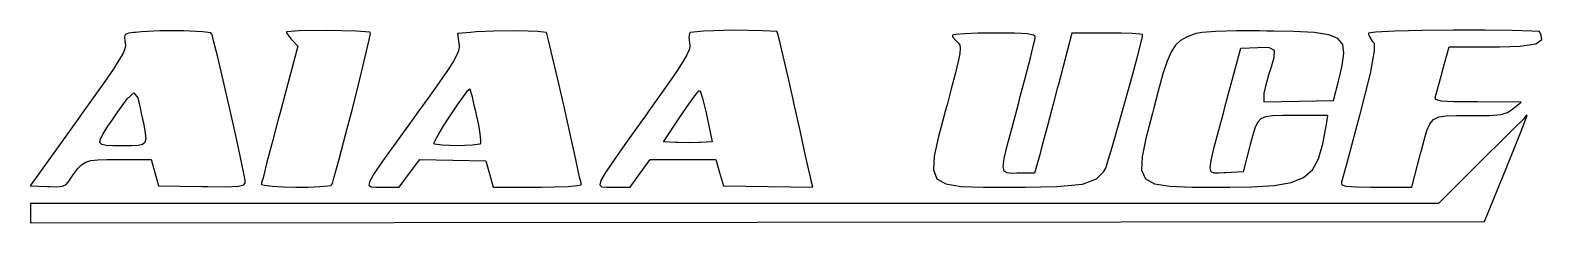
# Model space of a CAD drawing. Extents: x 0.05 to 4.14, y 0.12 to 0.64.
import ezdxf

# ---------------------------------------------------------------- set-up
doc = ezdxf.new("R2010")
doc.units = 0
doc.layers.get('0').update_dxf_attribs({"linetype": 'CONTINUOUS'})

msp = doc.modelspace()

# ---------------------------------------------------------------- linework, layer by layer
at = {"color": 0}
for points in [[(0.335938, 0.632921), (0.331272, 0.632542), (0.317383, 0.63086), (0.308268, 0.627333), (0.306044, 0.619846), (0.307454, 0.609429), (0.308106, 0.605957), (0.308485, 0.60395), (0.308757, 0.597657), (0.306967, 0.587944), (0.301594, 0.575142), (0.291558, 0.557292), (0.275663, 0.532715), (0.252929, 0.499511), (0.222114, 0.455838), (0.192165, 0.4139), (0.182183, 0.399957), (0.051704, 0.21799), (0.098416, 0.215712), (0.104655, 0.21544), (0.123589, 0.215061), (0.139214, 0.216635), (0.148872, 0.221408), (0.154676, 0.227919), (0.15625, 0.230306), (0.159451, 0.235189), (0.169271, 0.249783), (0.180067, 0.264324), (0.190375, 0.27474), (0.201768, 0.281629), (0.215821, 0.285807), (0.234213, 0.287869), (0.258518, 0.288629), (0.282443, 0.288683), (0.290419, 0.288683), (0.378581, 0.288683), (0.388564, 0.253364), (0.398546, 0.21799), (0.515517, 0.215983), (0.531412, 0.215712), (0.57921, 0.215224), (0.614367, 0.216308), (0.629286, 0.219997), (0.632433, 0.225369), (0.632433, 0.227106), (0.632433, 0.233018), (0.628797, 0.250814), (0.619249, 0.298557), (0.605578, 0.362196), (0.589681, 0.433376), (0.573406, 0.503961), (0.558649, 0.565593), (0.54731, 0.610026), (0.543132, 0.626682), (0.541233, 0.629069), (0.539442, 0.631347), (0.51774, 0.634549), (0.466906, 0.637207), (0.40191, 0.636719), (0.352376, 0.634386), (0.335938, 0.632921)], [(0.744032, 0.633301), (0.744032, 0.631239), (0.748535, 0.624892), (0.757324, 0.61404), (0.759494, 0.611763), (0.774903, 0.595378), (0.725965, 0.412651), (0.721192, 0.394803), (0.706976, 0.341146), (0.691407, 0.281358), (0.680935, 0.239583), (0.677083, 0.226508), (0.677083, 0.222114), (0.677083, 0.221354), (0.68495, 0.218967), (0.705783, 0.216581), (0.735297, 0.215007), (0.769368, 0.214247), (0.803657, 0.214356), (0.834039, 0.21544), (0.856174, 0.217393), (0.864963, 0.21875), (0.865994, 0.220378), (0.868272, 0.224121), (0.873264, 0.242133), (0.886774, 0.290093), (0.904189, 0.355414), (0.923232, 0.429199), (0.941678, 0.502604), (0.957249, 0.566678), (0.967665, 0.612576), (0.971625, 0.629883), (0.970703, 0.631401), (0.969456, 0.63341), (0.933214, 0.636176), (0.855524, 0.638292), (0.778754, 0.637478), (0.744032, 0.634386), (0.744032, 0.633301)], [(1.24148, 0.632975), (1.20687, 0.630208), (1.21034, 0.602701), (1.21061, 0.600424), (1.21083, 0.593317), (1.20909, 0.583225), (1.20405, 0.570529), (1.19439, 0.553168), (1.17904, 0.529297), (1.15679, 0.497017), (1.12641, 0.454264), (1.09668, 0.412924), (1.08681, 0.399143), (1.07476, 0.382542), (1.03863, 0.332628), (1.00385, 0.284179), (0.981174, 0.250976), (0.969239, 0.230197), (0.966906, 0.219021), (0.972765, 0.214518), (0.985678, 0.213921), (0.999675, 0.214301), (1.00434, 0.214301), (1.04883, 0.214301), (1.07677, 0.251682), (1.10471, 0.289117), (1.28299, 0.284993), (1.29297, 0.249621), (1.30295, 0.214301), (1.42156, 0.214301), (1.43306, 0.214301), (1.46761, 0.214789), (1.50532, 0.216146), (1.53082, 0.218099), (1.54021, 0.219889), (1.54021, 0.220432), (1.54021, 0.22564), (1.53635, 0.241265), (1.52621, 0.288738), (1.51178, 0.353896), (1.49517, 0.427735), (1.47831, 0.501411), (1.46326, 0.565864), (1.45215, 0.612142), (1.44797, 0.629557), (1.44694, 0.631293), (1.4459, 0.632975), (1.42372, 0.635254), (1.37109, 0.636936), (1.30496, 0.636231), (1.25727, 0.634224), (1.24148, 0.632975)], [(1.83399, 0.630751), (1.83333, 0.629719), (1.83197, 0.619194), (1.83322, 0.605035), (1.83388, 0.602106), (1.83425, 0.600369), (1.83431, 0.594726), (1.83219, 0.58534), (1.8265, 0.572537), (1.8164, 0.554904), (1.80106, 0.531033), (1.77951, 0.499403), (1.75097, 0.458658), (1.72364, 0.420139), (1.71451, 0.407281), (1.70226, 0.390082), (1.66536, 0.338542), (1.62983, 0.288303), (1.60644, 0.253743), (1.59403, 0.231879), (1.59131, 0.219889), (1.5969, 0.214899), (1.60954, 0.213976), (1.62338, 0.214301), (1.62804, 0.214301), (1.67285, 0.214301), (1.70014, 0.251465), (1.72749, 0.288683), (1.90429, 0.288683), (1.91461, 0.253364), (1.92492, 0.21799), (2.0459, 0.215983), (2.16689, 0.213921), (2.16265, 0.230849), (2.16206, 0.233182), (2.15771, 0.252387), (2.14735, 0.298503), (2.13308, 0.362468), (2.12061, 0.418728), (2.11649, 0.437446), (2.11236, 0.456), (2.09987, 0.511556), (2.08583, 0.573079), (2.07568, 0.615614), (2.0715, 0.631999), (2.07107, 0.632758), (2.06972, 0.634983), (2.0325, 0.637424), (1.95253, 0.6384), (1.87256, 0.636068), (1.83535, 0.632975), (1.83399, 0.630751)], [(2.54465, 0.624403), (2.54465, 0.620497), (2.55425, 0.609918), (2.55583, 0.608615), (2.55713, 0.607585), (2.56087, 0.604058), (2.56413, 0.598469), (2.56521, 0.589844), (2.56381, 0.575792), (2.55946, 0.554308), (2.55192, 0.523058), (2.54081, 0.479926), (2.52946, 0.437011), (2.52572, 0.422689), (2.52094, 0.404785), (2.50672, 0.351074), (2.49485, 0.298014), (2.49251, 0.260796), (2.50222, 0.236654), (2.52642, 0.222711), (2.5676, 0.2162), (2.62819, 0.214301), (2.69015, 0.214301), (2.71083, 0.214301), (2.73975, 0.214301), (2.8265, 0.215767), (2.89535, 0.222168), (2.93343, 0.236654), (2.95199, 0.255208), (2.95671, 0.262369), (2.95871, 0.265463), (2.96338, 0.280871), (2.97592, 0.322157), (2.99229, 0.378635), (3.01036, 0.442871), (3.0281, 0.507269), (3.04335, 0.564399), (3.05399, 0.606717), (3.05806, 0.62169), (3.05806, 0.626628), (3.05806, 0.627061), (3.05051, 0.628364), (3.03, 0.629719), (2.99963, 0.630643), (2.97179, 0.630968), (2.96257, 0.630968), (2.86714, 0.630968), (2.83128, 0.495171), (2.82747, 0.480957), (2.81614, 0.438206), (2.8016, 0.383464), (2.78928, 0.337131), (2.78276, 0.312879), (2.78076, 0.305447), (2.76617, 0.251465), (2.72239, 0.251465), (2.71789, 0.251465), (2.70449, 0.251247), (2.69174, 0.252333), (2.68408, 0.257542), (2.68158, 0.269694), (2.68425, 0.291504), (2.69206, 0.325846), (2.70503, 0.375435), (2.71864, 0.426161), (2.72319, 0.443033), (2.72754, 0.459418), (2.7405, 0.508681), (2.75472, 0.563965), (2.76432, 0.60319), (2.76785, 0.616157), (2.76785, 0.620443), (2.76785, 0.621799), (2.76324, 0.625706), (2.74625, 0.628961), (2.71218, 0.630533), (2.67019, 0.630968), (2.65625, 0.630968), (2.6454, 0.630968), (2.6129, 0.630479), (2.57742, 0.629069), (2.55344, 0.626953), (2.54465, 0.625054), (2.54465, 0.624403)], [(3.19706, 0.627821), (3.19189, 0.625976), (3.17676, 0.619738), (3.16049, 0.610514), (3.14703, 0.598036), (3.13536, 0.580296), (3.1244, 0.555122), (3.11296, 0.5204), (3.09993, 0.474067), (3.08817, 0.429036), (3.08431, 0.414008), (3.07992, 0.397081), (3.06694, 0.346083), (3.05643, 0.295628), (3.05518, 0.259983), (3.06565, 0.236654), (3.09033, 0.222982), (3.13167, 0.216471), (3.19211, 0.21441), (3.25364, 0.214301), (3.27419, 0.214301), (3.29383, 0.214301), (3.35286, 0.215115), (3.41379, 0.218588), (3.45969, 0.226238), (3.49311, 0.239746), (3.51671, 0.260688), (3.53304, 0.290528), (3.54482, 0.331), (3.5524, 0.370389), (3.55458, 0.383572), (3.55849, 0.407715), (3.46912, 0.407715), (3.4605, 0.407715), (3.43474, 0.407769), (3.40913, 0.40701), (3.39057, 0.404351), (3.37756, 0.398654), (3.36833, 0.388781), (3.36128, 0.373481), (3.35471, 0.351671), (3.34896, 0.329536), (3.34706, 0.322157), (3.32958, 0.255208), (3.2831, 0.252983), (3.27843, 0.252767), (3.2646, 0.251736), (3.25136, 0.251682), (3.24337, 0.255533), (3.24056, 0.266168), (3.24294, 0.286187), (3.25043, 0.31836), (3.26297, 0.365397), (3.27621, 0.4139), (3.2806, 0.430067), (3.32383, 0.590007), (3.36951, 0.592231), (3.37717, 0.592611), (3.40022, 0.592285), (3.4139, 0.584636), (3.41303, 0.563531), (3.40369, 0.533094), (3.40028, 0.523058), (3.39822, 0.517144), (3.38976, 0.487358), (3.38542, 0.468479), (3.38542, 0.462131), (3.38542, 0.444499), (3.47982, 0.44656), (3.57422, 0.448676), (3.58757, 0.50076), (3.59028, 0.511447), (3.59776, 0.543619), (3.60221, 0.576172), (3.59896, 0.599881), (3.58589, 0.616211), (3.56087, 0.626574), (3.52197, 0.632433), (3.46707, 0.635254), (3.41237, 0.636231), (3.39415, 0.636393), (3.37358, 0.63661), (3.31201, 0.636774), (3.25537, 0.635579), (3.21886, 0.632704), (3.20226, 0.629719), (3.19706, 0.627821)], [(3.66813, 0.629665), (3.66813, 0.627171), (3.67176, 0.619521), (3.67882, 0.609158), (3.68056, 0.60726), (3.6836, 0.60395), (3.68365, 0.583171), (3.67269, 0.521322), (3.64437, 0.407497), (3.60796, 0.272299), (3.5956, 0.227322), (3.59517, 0.225749), (3.59631, 0.220269), (3.60769, 0.216363), (3.63629, 0.214681), (3.67551, 0.214301), (3.68864, 0.214301), (3.78526, 0.214301), (3.80935, 0.305447), (3.81168, 0.314399), (3.81868, 0.3412), (3.82633, 0.367512), (3.83421, 0.385742), (3.84424, 0.397461), (3.85824, 0.404081), (3.87819, 0.40701), (3.90593, 0.407715), (3.93408, 0.407661), (3.94347, 0.407661), (3.95643, 0.407715), (3.9955, 0.408203), (4.0261, 0.410482), (4.04417, 0.416015), (4.05533, 0.42334), (4.05875, 0.426107), (4.08111, 0.44439), (3.96343, 0.444661), (3.94738, 0.444715), (3.89936, 0.445204), (3.86447, 0.44694), (3.85053, 0.4509), (3.84901, 0.456435), (3.8495, 0.457954), (3.84999, 0.459744), (3.85704, 0.485189), (3.86751, 0.523981), (3.86979, 0.532389), (3.88629, 0.59375), (4.00439, 0.59375), (4.02279, 0.59375), (4.07796, 0.595486), (4.12044, 0.601508), (4.13678, 0.613499), (4.13428, 0.628743), (4.13189, 0.632813), (4.13043, 0.635308), (4.11025, 0.63596), (4.05692, 0.637912), (3.98253, 0.638781), (3.89779, 0.638672), (3.81332, 0.637642), (3.73975, 0.635742), (3.68778, 0.633083), (3.66813, 0.630533), (3.66813, 0.629665)], [(0.351942, 0.413303), (0.353515, 0.405707), (0.35829, 0.382758), (0.362468, 0.360297), (0.363769, 0.344672), (0.361436, 0.334636), (0.354764, 0.328993), (0.343044, 0.326443), (0.325629, 0.325846), (0.307726, 0.3259), (0.301758, 0.3259), (0.295247, 0.3259), (0.275825, 0.32601), (0.257053, 0.326878), (0.245281, 0.32959), (0.240072, 0.335124), (0.241319, 0.34451), (0.248643, 0.358724), (0.261828, 0.378851), (0.275879, 0.399143), (0.280599, 0.405871), (0.288846, 0.417697), (0.314019, 0.452908), (0.33214, 0.469293), (0.342339, 0.455838), (0.349718, 0.42399), (0.351942, 0.413303)], [(1.25716, 0.408854), (1.25868, 0.402072), (1.2628, 0.381511), (1.26676, 0.358074), (1.26872, 0.340983), (1.26888, 0.333822), (1.26828, 0.332844), (1.26693, 0.330675), (1.24718, 0.327908), (1.20557, 0.326064), (1.1639, 0.327419), (1.14415, 0.330024), (1.14285, 0.33214), (1.14209, 0.333333), (1.14578, 0.340386), (1.15582, 0.358344), (1.17074, 0.382704), (1.18826, 0.409939), (1.20616, 0.43674), (1.22222, 0.459581), (1.23416, 0.475151), (1.23969, 0.480035), (1.2398, 0.479926), (1.24007, 0.479656), (1.24175, 0.473742), (1.24571, 0.458225), (1.25103, 0.435872), (1.25564, 0.415636), (1.25716, 0.408854)], [(1.88015, 0.405871), (1.89458, 0.337076), (1.86247, 0.334799), (1.85801, 0.334526), (1.82997, 0.333876), (1.80149, 0.334526), (1.79693, 0.334799), (1.76351, 0.337076), (1.80914, 0.405871), (1.81358, 0.412597), (1.82726, 0.432617), (1.84293, 0.454536), (1.85449, 0.469293), (1.85878, 0.474718), (1.86025, 0.474718), (1.86225, 0.474718), (1.86833, 0.454536), (1.87815, 0.415365), (1.88015, 0.405871)], [(3.97694, 0.288683), (3.85807, 0.16965), (0.052083, 0.16965), (0.052083, 0.117513), (2.01687, 0.119412), (3.98172, 0.121257), (4.04021, 0.264486), (4.04585, 0.278375), (4.06278, 0.32015), (4.08106, 0.365668), (4.09315, 0.396431), (4.09722, 0.407715), (4.09722, 0.407715), (4.09472, 0.407715), (4.08729, 0.398329), (4.06131, 0.372775), (4.02317, 0.334961), (3.98844, 0.300293), (3.97694, 0.288683)]]:
    msp.add_lwpolyline(points, close=True, dxfattribs=at)

doc.saveas('drawing.dxf')
